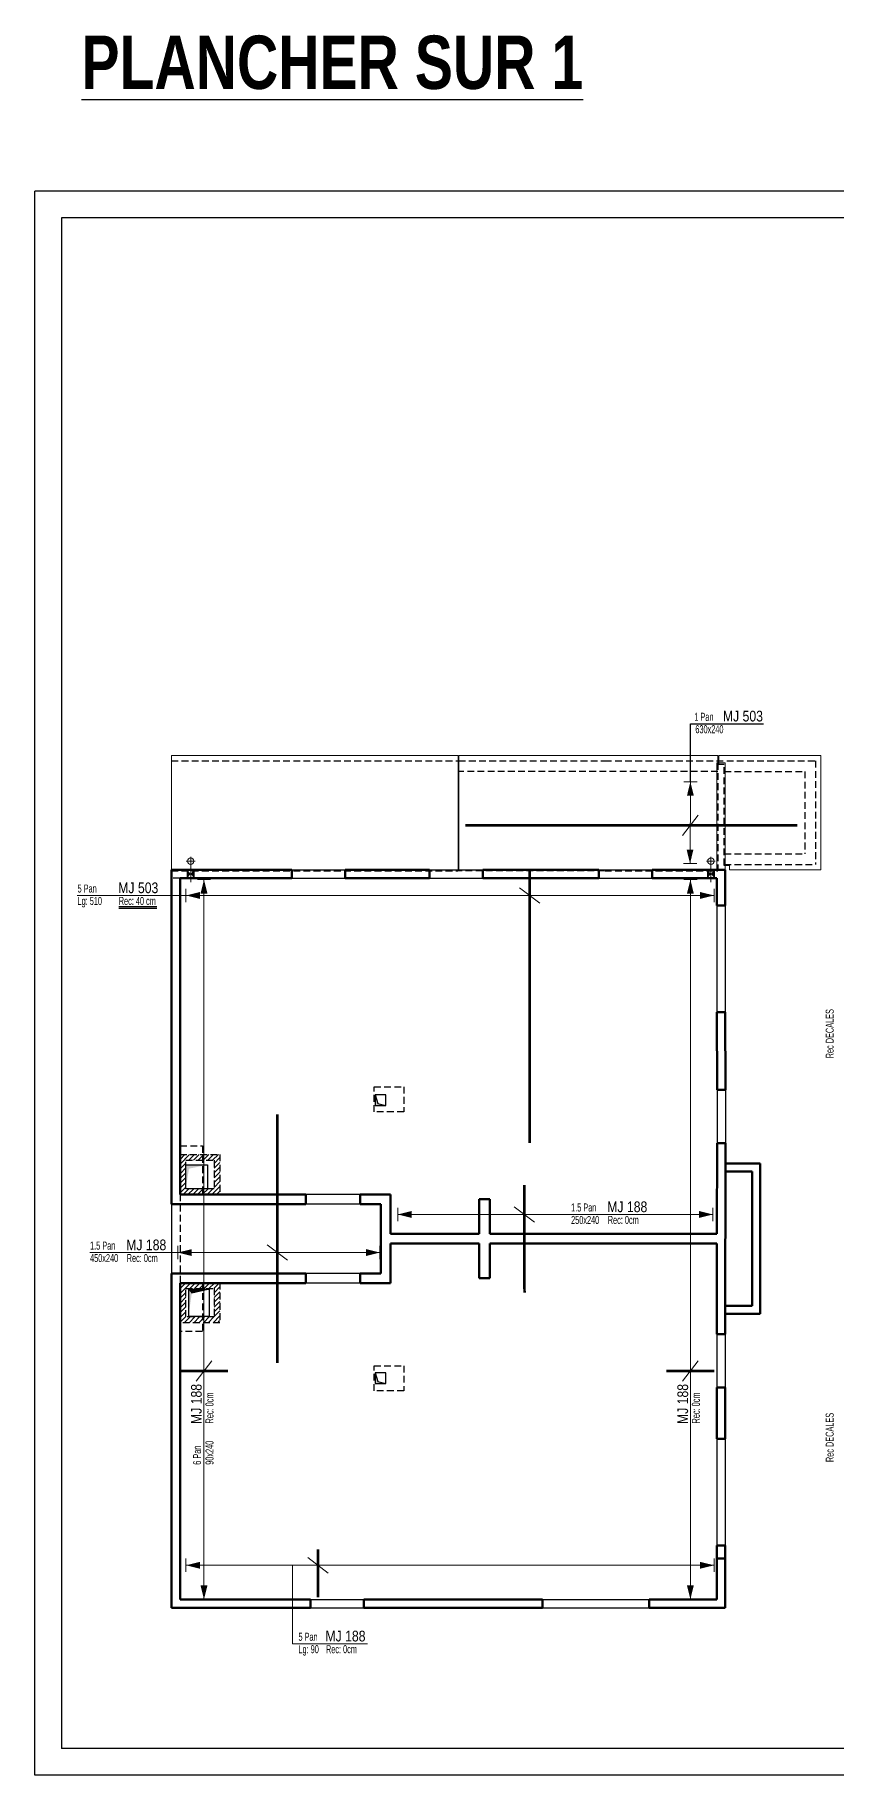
# Model space of a CAD drawing. Header units: millimetres. Extents: x 12045 to 47376, y -21493 to -16931.
# Drawn here: x 43176 to 44680, y -21424 to -18161 of the extents above; entities that cross this region are included whole.
import ezdxf

# ---------------------------------------------------------------- set-up
doc = ezdxf.new("R2010")
doc.units = ezdxf.units.MM
for name, pattern in [('CACHE', [9.525, 6.35, -3.175]), ('CACHEX2', [19.05, 12.7, -6.35]), ('TIRETPTX2', [50.8, 25.4, -12.7, 0, -12.7])]:
    doc.linetypes.add(name, pattern=pattern)
for name, color, linetype in [('01-Cad  2', 1, 'Continuous'), ('01_ARMA_INF', 50, 'Continuous'), ('01_linteaux', 2, 'Continuous'), ('01_murs_sup', 2, 'CACHEX2'), ('01_resv', 32, 'Continuous'), ('01_texte', 230, 'Continuous')]:
    doc.layers.add(name, color=color, linetype=linetype)
for name, color, linetype, lineweight in [('01_murs_coup', 5, 'Continuous', 60), ('01_tram_axes', 2, 'TIRETPTX2', 9), ('_GAZELEC-RESERVATION 2', 6, 'Continuous', 18)]:
    doc.layers.add(name, color=color, linetype=linetype, lineweight=lineweight)
doc.styles.add('impact', font='impact.ttf')
doc.styles.add('PATIO', font='ARIALN.TTF')
pattern_1 = [(45, (22122.33, 14226.0135), (-4.4901281, 4.4901281), [])]

msp = doc.modelspace()

# ---------------------------------------------------------------- hatches: boundary and pattern name
at = {"layer": '01_resv'}
h = msp.add_hatch(color=256, dxfattribs=at)
h.dxf.hatch_style = 1
h.paths.add_polyline_path([(43819.43, -20164.71), (43814.44, -20148.07), (43814.44, -20168.07), (43834.44, -20168.07)])
h.paths.add_polyline_path([(43819.43, -20685.57), (43814.44, -20668.93), (43814.44, -20688.93), (43834.44, -20688.93)])
at = {"layer": '01_resv', "linetype": 'CACHEX2'}
h = msp.add_hatch(dxfattribs=at)
h.set_pattern_fill('ANSI31', color=256, scale=2)
h.set_pattern_definition(pattern_1)
h.paths.add_polyline_path([(43490.53, -20259.99), (43448.55, -20259.99), (43448.55, -20334.22), (43448.55, -20334.99), (43490.53, -20334.99), (43490.53, -20324.24), (43459.3, -20324.24), (43459.3, -20324.24), (43459.3, -20279.24), (43459.3, -20270.74), (43490.53, -20270.74)])
h.paths.add_polyline_path([(43523.55, -20265.57), (43523.55, -20259.99), (43490.53, -20259.99), (43490.53, -20270.74), (43512.8, -20270.74), (43512.8, -20277.07)])
h.paths.add_polyline_path([(43523.55, -20265.57), (43512.8, -20277.07), (43512.8, -20324.24), (43490.53, -20324.24), (43490.53, -20334.99), (43523.55, -20334.99)])
h.paths.add_polyline_path([(43459.45, -20270.88), (43485.05, -20270.88), (43485.05, -20252.81), (43459.45, -20252.81)], flags=9)
h = msp.add_hatch(dxfattribs=at)
h.set_pattern_fill('ANSI31', color=256, scale=2)
h.set_pattern_definition(pattern_1)
h.paths.add_polyline_path([(43490.53, -20500.99), (43448.55, -20500.99), (43448.55, -20575.26), (43490.53, -20575.26), (43490.53, -20564.51), (43459.3, -20564.51), (43459.3, -20511.01), (43490.53, -20511.01)])
h.paths.add_polyline_path([(43523.55, -20500.99), (43490.53, -20500.99), (43490.53, -20511.01), (43512.8, -20511.01), (43512.8, -20564.51), (43490.53, -20564.51), (43490.53, -20575.26), (43523.55, -20575.26)])

# ---------------------------------------------------------------- linework, layer by layer
at = {"layer": '01-Cad  2'}
for p, q in [((47376.11, -18453.64), (43176.11, -18453.64)), ((43176.11, -21423.64), (43176.11, -18453.64)), ((47326.11, -18503.64), (43226.11, -18503.64)), ((43226.11, -18503.64), (43226.11, -21373.64)), ((46326.11, -21373.64), (43226.11, -21373.64)), ((46326.11, -21423.64), (43176.11, -21423.64))]:
    msp.add_line(p, q, dxfattribs=at)
at = {"layer": '01_ARMA_INF', "linetype": 'CACHE', "lineweight": 0, "ltscale": 4, "const_width": 5, "flags": 128}
for points in [[(43983.53, -19642.91), (44606.83, -19642.91)], [(44104.69, -19728.58), (44104.69, -20238.58)], [(43631.2, -20184.97), (43631.33, -20651)], [(44094.67, -20317.13), (44094.81, -20519)], [(43448.55, -20665.67), (43538.55, -20665.67)], [(44361, -20665.67), (44451, -20665.67)], [(43707.2, -21000.19), (43707.2, -21090.19)]]:
    msp.add_lwpolyline(points, dxfattribs=at)
at = {"layer": '01_linteaux', "lineweight": 0}
for p, q in [((43432.55, -19511.99), (43432.55, -19717.99)), ((43432.55, -19511.99), (43970.55, -19511.99)), ((43970.55, -19511.99), (43970.55, -19727.99)), ((43971.55, -19511.99), (43971.55, -19727.99)), ((43971.55, -19511.99), (44245.55, -19511.99)), ((44245.55, -19511.99), (44457.55, -19511.99)), ((44455.55, -19725.99), (44455.55, -19525.99)), ((44455.55, -19525.99), (44471.55, -19525.99)), ((44455.55, -19725.99), (44455.55, -19525.99)), ((44457.55, -19525.99), (44457.55, -19511.99)), ((44459.55, -19511.99), (44650.55, -19511.99)), ((44459.55, -19527.99), (44459.55, -19511.99)), ((44471.55, -19725.99), (44471.55, -19525.99)), ((44471.55, -19717.99), (44471.55, -19525.99)), ((44650.55, -19511.99), (44650.55, -19725.99)), ((43468.55, -19701.84), (43468.55, -19718.15)), ((44444.55, -19701.84), (44444.55, -19718.15)), ((43432.55, -19725.99), (43432.55, -19717.99)), ((43460.4, -19709.99), (43476.7, -19709.99)), ((44436.4, -19709.99), (44452.7, -19709.99)), ((44469.55, -19717.99), (44479.55, -19717.99)), ((44471.55, -19717.99), (44471.55, -19725.99)), ((44479.55, -19717.99), (44479.55, -19725.99)), ((44479.55, -19725.99), (44650.55, -19725.99))]:
    msp.add_line(p, q, dxfattribs=at)
at = {"layer": '01_linteaux', "ltscale": 0.1}
for p, q in [((43658.55, -19725.99), (43758.55, -19725.99)), ((43916.55, -19725.99), (44016.55, -19725.99)), ((44234.55, -19725.99), (44334.55, -19725.99)), ((43658.55, -19741.99), (43758.55, -19741.99)), ((43916.55, -19741.99), (44016.55, -19741.99)), ((44234.55, -19741.99), (44334.55, -19741.99)), ((44455.55, -19792.99), (44455.55, -19992.99)), ((44471.55, -19792.99), (44471.55, -19992.99)), ((44456.04, -20139.03), (44456.04, -20239.03)), ((44472.04, -20139.03), (44472.04, -20239.03)), ((43432.55, -20352.99), (43432.55, -20482.99)), ((43786.55, -20334.99), (43684.55, -20334.99)), ((43786.55, -20352.99), (43684.55, -20352.99)), ((43786.55, -20482.99), (43684.55, -20482.99)), ((43786.55, -20500.99), (43684.55, -20500.99)), ((44455.55, -20596.99), (44455.55, -20696.99)), ((44471.55, -20596.99), (44471.55, -20696.99)), ((44455.55, -20792.99), (44455.55, -20992.99)), ((44471.55, -20792.99), (44471.55, -20992.99)), ((43693.55, -21093.99), (43793.55, -21093.99)), ((43693.55, -21109.99), (43793.55, -21109.99)), ((44128.55, -21093.99), (44328.55, -21093.99)), ((44128.55, -21109.99), (44328.55, -21109.99))]:
    msp.add_line(p, q, dxfattribs=at)
at = {"layer": '01_linteaux', "lineweight": 0}
for centre in [(43468.55, -19709.99), (44444.55, -19709.99)]:
    msp.add_circle(centre, 6, dxfattribs=at)
at = {"layer": '01_murs_coup'}
for p, q in [((43432.55, -19725.99), (43432.55, -20352.99)), ((43432.55, -19725.99), (43658.55, -19725.99)), ((43658.55, -19725.99), (43658.55, -19741.99)), ((43758.55, -19725.99), (43758.55, -19741.99)), ((43758.55, -19725.99), (43916.55, -19725.99)), ((43916.55, -19725.99), (43916.55, -19741.99)), ((44016.55, -19725.99), (44016.55, -19741.99)), ((44016.55, -19725.99), (44234.55, -19725.99)), ((44234.55, -19725.99), (44234.55, -19741.99)), ((44334.55, -19725.99), (44334.55, -19741.99)), ((44334.55, -19725.99), (44471.55, -19725.99)), ((44471.55, -19725.99), (44471.55, -19792.99)), ((43448.55, -19741.99), (43448.55, -20334.99)), ((43448.55, -19741.99), (43658.55, -19741.99)), ((43758.55, -19741.99), (43916.55, -19741.99)), ((44016.55, -19741.99), (44234.55, -19741.99)), ((44334.55, -19741.99), (44455.55, -19741.99)), ((44455.55, -19741.99), (44455.55, -19792.99)), ((44455.55, -19792.99), (44471.55, -19792.99)), ((44455.55, -19992.99), (44456.04, -20139.03)), ((44455.55, -19992.99), (44471.55, -19992.99)), ((44471.55, -19992.99), (44472.04, -20139.03)), ((44456.04, -20139.03), (44472.04, -20139.03)), ((44456.04, -20239.03), (44455.55, -20408.99)), ((44456.04, -20239.03), (44472.04, -20239.03)), ((44472.04, -20239.03), (44471.55, -20596.99)), ((44471.55, -20276.99), (44537.05, -20276.99)), ((44471.55, -20291.99), (44522.05, -20291.99)), ((44522.05, -20543.99), (44522.05, -20291.99)), ((44537.05, -20558.99), (44537.05, -20276.99)), ((43432.55, -20352.99), (43684.55, -20352.99)), ((43448.55, -20334.99), (43684.55, -20334.99)), ((43684.55, -20334.99), (43684.55, -20352.99)), ((43786.55, -20334.99), (43843.55, -20334.99)), ((43786.55, -20334.99), (43786.55, -20352.99)), ((43786.55, -20352.99), (43825.55, -20352.99)), ((43825.55, -20352.99), (43825.55, -20482.99)), ((43843.55, -20334.99), (43843.55, -20408.99)), ((44009.55, -20343.99), (44009.55, -20408.99)), ((44009.55, -20343.99), (44029.55, -20343.99)), ((44029.55, -20343.99), (44029.55, -20408.99)), ((43843.55, -20408.99), (44009.55, -20408.99)), ((44029.55, -20408.99), (44455.55, -20408.99)), ((43843.55, -20426.99), (43843.55, -20500.99)), ((43843.55, -20426.99), (44009.55, -20426.99)), ((44009.55, -20426.99), (44009.55, -20491.99)), ((44029.55, -20426.99), (44029.55, -20491.99)), ((44029.55, -20426.99), (44455.55, -20426.99)), ((44455.55, -20426.99), (44455.55, -20596.99)), ((43432.55, -20482.99), (43684.55, -20482.99)), ((43432.55, -21109.99), (43432.55, -20482.99)), ((43684.55, -20482.99), (43684.55, -20500.99)), ((43786.55, -20482.99), (43786.55, -20500.99)), ((43786.55, -20482.99), (43825.55, -20482.99)), ((43448.55, -20500.99), (43448.55, -21093.99)), ((43448.55, -20500.99), (43684.55, -20500.99)), ((43786.55, -20500.99), (43843.55, -20500.99)), ((44009.55, -20491.99), (44029.55, -20491.99)), ((44471.55, -20543.99), (44522.05, -20543.99)), ((44471.55, -20558.99), (44537.05, -20558.99)), ((44455.55, -20596.99), (44471.55, -20596.99)), ((44455.55, -20696.99), (44455.55, -20792.99)), ((44455.55, -20696.99), (44471.55, -20696.99)), ((44471.55, -20696.99), (44471.55, -20792.99)), ((44455.55, -20792.99), (44471.55, -20792.99)), ((44455.55, -20992.99), (44455.55, -21093.99)), ((44455.55, -20992.99), (44471.55, -20992.99)), ((44471.55, -20992.99), (44471.55, -21109.99)), ((44455.55, -21017.62), (44471.55, -21017.62)), ((43432.55, -21109.99), (43693.55, -21109.99)), ((43448.55, -21093.99), (43693.55, -21093.99)), ((43693.55, -21093.99), (43693.55, -21109.99)), ((43793.55, -21093.99), (43793.55, -21109.99)), ((43793.55, -21093.99), (44128.55, -21093.99)), ((43793.55, -21109.99), (44128.55, -21109.99)), ((44128.55, -21093.99), (44128.55, -21109.99)), ((44328.55, -21093.99), (44328.55, -21109.99)), ((44328.55, -21093.99), (44455.55, -21093.99)), ((44328.55, -21109.99), (44471.55, -21109.99))]:
    msp.add_line(p, q, dxfattribs=at)
at = {"layer": '01_murs_sup'}
for p, q in [((43432.55, -19521.99), (43970.55, -19521.99)), ((43971.55, -19521.99), (44245.55, -19521.99)), ((44457.55, -19541.99), (43971.55, -19541.99)), ((44245.55, -19521.99), (44640.55, -19521.99)), ((44457.55, -19525.99), (44457.55, -19727.99)), ((44459.55, -19527.99), (44469.55, -19527.99)), ((44469.55, -19717.99), (44469.55, -19527.99)), ((44469.55, -19541.99), (44620.55, -19541.99)), ((44620.55, -19541.99), (44620.55, -19695.99)), ((44640.55, -19521.99), (44640.55, -19715.99)), ((44469.55, -19695.99), (44620.55, -19695.99)), ((43432.55, -19727.99), (43970.55, -19727.99)), ((44244.55, -19727.99), (43971.55, -19727.99)), ((44245.55, -19727.99), (44457.55, -19727.99)), ((44469.55, -19715.99), (44640.55, -19715.99)), ((43448.55, -19741.99), (43432.55, -19741.99)), ((43448.55, -20334.99), (43448.55, -20500.99))]:
    msp.add_line(p, q, dxfattribs=at)
at = {"layer": '01_resv', "lineweight": 0}
for p, q in [((43468.55, -19701.84), (43468.55, -19749.61)), ((43468.55, -19701.84), (43468.55, -19749.61)), ((44444.55, -19701.84), (44444.55, -19749.61)), ((44444.55, -19701.84), (44444.55, -19749.61)), ((43462.05, -19725.97), (43462.05, -19741.97)), ((43462.05, -19725.97), (43462.05, -19741.97)), ((43462.05, -19725.99), (43462.05, -19741.99)), ((43475.05, -19725.97), (43475.05, -19741.97)), ((43475.05, -19725.97), (43475.05, -19741.97)), ((43475.05, -19725.99), (43475.05, -19741.99)), ((44438.05, -19725.97), (44438.05, -19741.97)), ((44438.05, -19725.97), (44438.05, -19741.97)), ((44438.05, -19725.99), (44438.05, -19741.99)), ((44451.05, -19725.97), (44451.05, -19741.97)), ((44451.05, -19725.97), (44451.05, -19741.97)), ((44451.05, -19725.99), (44451.05, -19741.99))]:
    msp.add_line(p, q, dxfattribs=at)
at = {"layer": '01_resv', "linetype": 'CACHEX2'}
for p, q in [((43812.52, -20132.96), (43868.56, -20132.96)), ((43812.52, -20179.98), (43812.53, -20132.96)), ((43868.56, -20132.96), (43868.56, -20179.98)), ((43868.56, -20179.98), (43812.52, -20179.98)), ((43448.55, -20259.99), (43523.55, -20259.99)), ((43448.87, -20243.96), (43490.53, -20243.96)), ((43490.53, -20243.96), (43490.53, -20335.03)), ((43523.55, -20259.99), (43523.55, -20334.99)), ((43459.3, -20270.74), (43512.8, -20270.74)), ((43459.3, -20324.24), (43459.3, -20270.74)), ((43512.8, -20270.74), (43512.8, -20324.24)), ((43512.8, -20324.24), (43459.3, -20324.24)), ((43448.55, -20500.26), (43523.55, -20500.26)), ((43459.3, -20511.01), (43512.8, -20511.01)), ((43459.3, -20564.51), (43459.3, -20511.01)), ((43490.53, -20500.95), (43490.53, -20591.98)), ((43512.8, -20511.01), (43512.8, -20564.51)), ((43523.55, -20500.26), (43523.55, -20575.26)), ((43523.55, -20575.26), (43448.55, -20575.26)), ((43512.8, -20564.51), (43459.3, -20564.51)), ((43490.53, -20591.98), (43448.87, -20591.98)), ((43812.53, -20702.97), (43812.52, -20655.96)), ((43812.52, -20655.97), (43868.57, -20655.97)), ((43868.57, -20655.97), (43868.57, -20702.97)), ((43868.57, -20702.97), (43812.53, -20702.97))]:
    msp.add_line(p, q, dxfattribs=at)
at = {"layer": '01_resv'}
for p, q in [((43459.3, -20324.24), (43459.3, -20279.24)), ((43459.3, -20279.24), (43500.3, -20279.24)), ((43500.3, -20279.24), (43500.3, -20324.24)), ((43500.3, -20279.24), (43500.3, -20324.24)), ((43500.3, -20324.24), (43459.3, -20324.24)), ((43504, -20513.01), (43464.3, -20513.01)), ((43464.3, -20513.01), (43464.3, -20563.01)), ((43504, -20513.01), (43464.3, -20513.01)), ((43504, -20563.01), (43504, -20513.01)), ((43464.3, -20563.01), (43504, -20563.01))]:
    msp.add_line(p, q, dxfattribs=at)
for points in [[(43834.56, -20147.97), (43824.56, -20147.97), (43814.56, -20147.97), (43814.56, -20167.97), (43834.56, -20167.97), (43834.56, -20147.97), (43814.56, -20147.97), (43819.55, -20164.61), (43834.56, -20167.97)], [(43834.56, -20669.03), (43824.56, -20669.03), (43814.56, -20669.03), (43814.56, -20689.03), (43834.56, -20689.03), (43834.56, -20669.03), (43814.56, -20669.03), (43819.55, -20685.67), (43834.56, -20689.03)]]:
    msp.add_lwpolyline(points, dxfattribs=at)
at = {"layer": '01_resv', "lineweight": 0}
for points in [[(43462.05, -19741.97), (43462.05, -19725.97), (43475.05, -19725.97), (43475.05, -19741.97)], [(43462.05, -19741.97), (43462.05, -19725.97), (43475.05, -19725.97), (43475.05, -19741.97)], [(43462.05, -19741.99), (43462.05, -19725.99), (43475.05, -19725.99), (43475.05, -19741.99)], [(44438.05, -19741.97), (44438.05, -19725.97), (44451.05, -19725.97), (44451.05, -19741.97)], [(44438.05, -19741.97), (44438.05, -19725.97), (44451.05, -19725.97), (44451.05, -19741.97)], [(44438.05, -19741.99), (44438.05, -19725.99), (44451.05, -19725.99), (44451.05, -19741.99)]]:
    msp.add_solid(points, dxfattribs=at)
at = {"layer": '01_resv'}
for points in [[(43459.3, -20324.24), (43459.3, -20279.24), (43465.33, -20286.55)], [(43459.3, -20279.24), (43500.3, -20279.24), (43465.33, -20286.55)], [(43464.3, -20563.01), (43464.3, -20513.01), (43470.59, -20520.69)], [(43464.3, -20513.01), (43504, -20513.01), (43470.59, -20520.69)]]:
    msp.add_solid(points, dxfattribs=at)
at = {"layer": '01_texte', "ltscale": 5}
for p, q in [((44406, -19561.33), (44406, -19452.41)), ((44406, -19452.41), (44543.21, -19452.41)), ((43333.54, -19795.12), (43405.08, -19795.12)), ((43333.54, -19798.07), (43405.08, -19798.07))]:
    msp.add_line(p, q, dxfattribs=at)
at = {"layer": '01_texte', "linetype": 'Continuous', "lineweight": 0}
for p, q in [((44393.52, -19561.33), (44418.48, -19561.33)), ((44405.35, -19714.27), (44406, -19561.33)), ((44391.49, -19661.94), (44420.5, -19623.87)), ((44392.87, -19714.27), (44417.83, -19714.27)), ((43459.66, -19761.72), (43459.66, -19786.68)), ((43481.07, -19744.63), (43506.03, -19744.63)), ((43493.55, -21093.97), (43493.55, -19744.63)), ((44085.65, -19759.82), (44123.72, -19788.82)), ((44393.52, -19744.63), (44418.48, -19744.63)), ((44406, -21093.97), (44406, -19744.63)), ((44450.39, -19761.84), (44450.39, -19786.8)), ((43255.61, -19774.32), (43460.13, -19774.32)), ((44450.39, -19774.32), (43460.13, -19774.32)), ((43857.08, -20359.88), (43857.08, -20384.84)), ((44075.73, -20357.86), (44113.81, -20386.87)), ((44448.25, -20359.88), (44448.25, -20384.84)), ((43857.08, -20372.36), (44448.25, -20372.36)), ((43444.56, -20443.81), (43279.27, -20443.81)), ((43444.56, -20431.33), (43444.56, -20456.29)), ((43444.56, -20443.81), (43823.55, -20443.81)), ((43612.26, -20429.3), (43650.33, -20458.31)), ((43823.55, -20431.33), (43823.55, -20456.29)), ((43479.05, -20684.71), (43508.05, -20646.64)), ((44391.49, -20684.71), (44420.5, -20646.64)), ((43459.66, -21017.53), (43459.66, -21042.49)), ((44450.39, -21030.12), (43460.13, -21030.12)), ((43659.68, -21030.12), (43659.68, -21177.15)), ((43688.16, -21015.62), (43726.23, -21044.63)), ((44450.39, -21017.64), (44450.39, -21042.6)), ((43481.07, -21093.97), (43506.03, -21093.97)), ((43659.68, -21177.15), (43800.16, -21177.15))]:
    msp.add_line(p, q, dxfattribs=at)
for points in [[(44406, -19561.33), (44399.54, -19587.42), (44406, -19587.42)], [(44406, -19561.33), (44412.46, -19587.42), (44406, -19587.42)], [(44405.35, -19714.27), (44398.89, -19688.17), (44405.35, -19688.17)], [(44405.35, -19714.27), (44411.81, -19688.17), (44405.35, -19688.17)], [(43460.13, -19774.32), (43486.22, -19767.86), (43486.22, -19774.32)], [(43493.55, -19744.63), (43487.09, -19770.72), (43493.55, -19770.72)], [(43493.55, -19744.63), (43500.01, -19770.72), (43493.55, -19770.72)], [(44406, -19744.63), (44399.54, -19770.72), (44406, -19770.72)], [(44406, -19744.63), (44412.46, -19770.72), (44406, -19770.72)], [(44450.39, -19774.32), (44424.29, -19767.86), (44424.29, -19774.32)], [(43460.13, -19774.32), (43486.22, -19780.78), (43486.22, -19774.32)], [(44450.39, -19774.32), (44424.29, -19780.78), (44424.29, -19774.32)], [(43857.08, -20372.36), (43883.18, -20365.9), (43883.18, -20372.36)], [(43857.08, -20372.36), (43883.18, -20378.82), (43883.18, -20372.36)], [(44448.25, -20372.36), (44422.15, -20365.9), (44422.15, -20372.36)], [(44448.25, -20372.36), (44422.15, -20378.82), (44422.15, -20372.36)], [(43444.56, -20443.81), (43470.66, -20437.35), (43470.66, -20443.81)], [(43444.56, -20443.81), (43470.66, -20450.27), (43470.66, -20443.81)], [(43823.55, -20443.81), (43797.45, -20437.35), (43797.45, -20443.81)], [(43823.55, -20443.81), (43797.45, -20450.27), (43797.45, -20443.81)], [(43460.13, -21030.12), (43486.22, -21023.66), (43486.22, -21030.12)], [(43460.13, -21030.12), (43486.22, -21036.58), (43486.22, -21030.12)], [(44450.39, -21030.12), (44424.29, -21023.66), (44424.29, -21030.12)], [(44450.39, -21030.12), (44424.29, -21036.58), (44424.29, -21030.12)], [(43493.55, -21093.97), (43487.09, -21067.87), (43493.55, -21067.87)], [(43493.55, -21093.97), (43500.01, -21067.87), (43493.55, -21067.87)], [(44406, -21093.97), (44399.54, -21067.87), (44406, -21067.87)], [(44406, -21093.97), (44412.46, -21067.87), (44406, -21067.87)]]:
    msp.add_solid(points, dxfattribs=at)
at = {"layer": '01_tram_axes', "ltscale": 0.5}
msp.add_line((44471.55, -19717.99), (44470.55, -19717.99), dxfattribs=at)
at = {"layer": '_GAZELEC-RESERVATION 2'}
for p, q in [((43448.55, -20259.22), (43448.55, -20334.22)), ((43523.55, -20334.99), (43448.55, -20334.99)), ((43448.55, -20575.26), (43448.55, -20500.26))]:
    msp.add_line(p, q, dxfattribs=at)

# ---------------------------------------------------------------- texts
at = {"layer": '01_texte', "ltscale": 35, "style": 'impact'}
msp.add_text('%%UPLANCHER SUR 1', height=100, dxfattribs=at).set_placement((43263.51, -18262.27))
at = {"layer": '01_texte', "ltscale": 5, "style": 'PATIO', "width": 0.8}
for s, p in [('1 Pan', (44413.35, -19446.87)), ('630x240', (44415.34, -19470.2)), ('5 Pan', (43256.3, -19768.78)), ('Lg: 510', (43256.3, -19792.12)), ('Rec: 40 cm', (43333.69, -19792.12)), ('1.5 Pan', (44182.22, -20366.82)), ('250x240', (44182.22, -20390.16)), ('Rec: 0cm', (44251.05, -20390.16)), ('1.5 Pan', (43279.8, -20438.27)), ('450x240', (43279.8, -20461.6)), ('Rec: 0cm', (43348.63, -20461.6)), ('5 Pan', (43670.79, -21171.62)), ('Lg: 90', (43670.79, -21194.95)), ('Rec: 0cm', (43722.39, -21194.95))]:
    msp.add_text(s, height=15, dxfattribs=at).set_placement(p)
at = {"layer": '01_texte', "ltscale": 5, "style": 'PATIO'}
for s, p in [('MJ 503', (44466.99, -19448.08)), ('MJ 503', (43332.69, -19769.99)), ('MJ 188', (44250.05, -20368.03)), ('MJ 188', (43347.63, -20439.48)), ('MJ 188', (43721.39, -21172.82))]:
    msp.add_text(s, height=20, dxfattribs=at).set_placement(p)
at = {"layer": '01_texte', "ltscale": 5, "style": 'PATIO', "width": 0.8}
for s, p in [('Rec DECALES', (44674.83, -20079.68)), ('Rec: 0cm', (43511.35, -20764.29)), ('Rec: 0cm', (44423.8, -20764.29)), ('Rec DECALES', (44674.83, -20836.68)), ('6 Pan', (43488.02, -20841.68)), ('90x240', (43511.35, -20841.68))]:
    msp.add_text(s, height=15, rotation=90, dxfattribs=at).set_placement(p)
at = {"layer": '01_texte', "ltscale": 5, "style": 'PATIO'}
for p in [(43489.22, -20765.28), (44401.67, -20765.28)]:
    msp.add_text('MJ 188', height=20, rotation=90, dxfattribs=at).set_placement(p)

doc.saveas('drawing.dxf')
